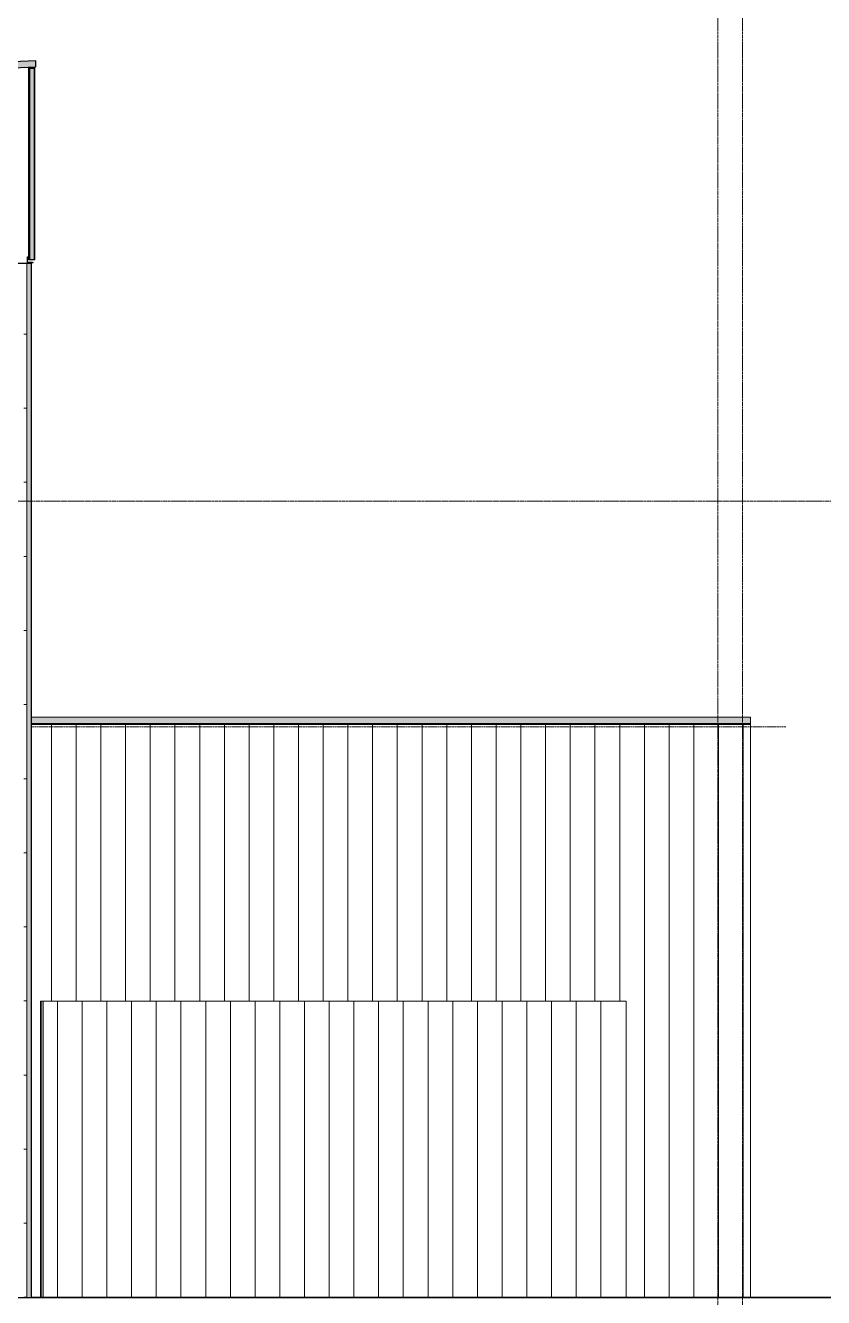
# Model space of a CAD drawing. Header units: inches. Extents: x -23227 to -2744, y -314 to 853.
# Drawn here: x -9016.4 to -8758, y 0 to 412.1 of the extents above; entities that cross this region are included whole.
import ezdxf

# ---------------------------------------------------------------- set-up
doc = ezdxf.new("R2010")
doc.units = ezdxf.units.IN
doc.header["$MEASUREMENT"] = 0
for name, pattern in [('Dash', [0.25, 0.125, -0.125]), ('Grid Line 1_2_', [0.875, 0.5, -0.125, 0.125, -0.125]), ('Grid Line 1_2__2_', [0.875, 0.5, -0.125, 0.125, -0.125]), ('Hidden 1_8_', [0.1875, 0.125, -0.0625])]:
    doc.linetypes.add(name, pattern=pattern)
for name, color, linetype, lineweight in [('A-DETL', 90, 'Continuous', 9), ('A-FLOR-LEVL', 51, 'Continuous', 9), ('A-GLAZ-CWMG', 51, 'Continuous', 9), ('A-ROOF', 132, 'Continuous', 9), ('A-WALL', 113, 'Continuous', 9), ('A-WALL-PATT', 111, 'Continuous', 25), ('C-TOPO', 7, 'Continuous', 9), ('L-SITE-WALL', 31, 'Continuous', 9), ('S-BEAM', 12, 'Continuous', 9), ('S-COLS', 52, 'Continuous', 9), ('S-GRID', 1, 'Continuous', 9)]:
    doc.layers.add(name, color=color, linetype=linetype, lineweight=lineweight)
pattern_1 = [(90, (-21143.99, 0), (-8, 5e-16), [])]
pattern_2 = [(0, (-21606.148, 72.082), (0, 24), []), (90, (-21606.148, 72.082), (-24, 1e-15), [])]

# ---------------------------------------------------------------- blocks, each defined once
blk = doc.blocks.new('Locker Rooms and Restrooms_rvt-4-Section 16')
at = {"layer": 'A-FLOR-LEVL', "linetype": 'Grid Line 1_2__2_'}
blk.add_line((-23227.37, 0), (-20361.6, 0), dxfattribs=at)
blk = doc.blocks.new('Rectangular Mullion - Profile_Polycarbonate_Upper and left-1149837-Section 16')
at = {"layer": 'A-GLAZ-CWMG'}
blk.add_hatch(color=256, dxfattribs=at).paths.add_polyline_path([(-21122.85, 394.61), (-21122.79, 394.68), (-21122.79, 398.17), (-21120.78, 398.17), (-21120.72, 398.24), (-21122.85, 398.24)], flags=0)
at = {"layer": 'A-GLAZ-CWMG', "lineweight": 13}
for p, q in [((-21120.72, 398.24), (-21122.85, 398.24)), ((-21122.85, 398.24), (-21122.85, 394.61)), ((-21122.79, 394.68), (-21122.79, 398.17)), ((-21122.79, 398.17), (-21120.78, 398.17)), ((-21120.78, 398.17), (-21120.78, 395.46)), ((-21120.72, 395.4), (-21120.72, 398.24)), ((-21122.85, 394.61), (-21122.49, 394.61)), ((-21122.56, 394.68), (-21122.79, 394.68)), ((-21122.49, 394.86), (-21122.56, 394.86)), ((-21122.56, 394.86), (-21122.56, 394.68)), ((-21122.49, 394.61), (-21122.49, 394.86)), ((-21120.78, 395.46), (-21120.85, 395.46)), ((-21120.85, 395.46), (-21120.85, 395.4)), ((-21120.85, 395.4), (-21120.72, 395.4))]:
    blk.add_line(p, q, dxfattribs=at)
blk = doc.blocks.new('Rectangular Mullion - Profile_Polycarbonate_Lower-1149838-Section 16')
at = {"layer": 'A-GLAZ-CWMG'}
blk.add_hatch(color=256, dxfattribs=at).paths.add_polyline_path([(-21122.85, 336.19), (-21120.72, 336.19), (-21120.78, 336.25), (-21122.79, 336.25), (-21122.85, 338.43)], flags=0)
at = {"layer": 'A-GLAZ-CWMG', "lineweight": 13}
for p, q in [((-21122.49, 338.43), (-21122.85, 338.43)), ((-21122.85, 338.43), (-21122.85, 336.19)), ((-21122.79, 336.25), (-21122.79, 338.37)), ((-21122.79, 338.37), (-21122.56, 338.37)), ((-21122.56, 338.37), (-21122.56, 338.18)), ((-21122.56, 338.18), (-21122.49, 338.18)), ((-21122.49, 338.18), (-21122.49, 338.43)), ((-21122.85, 336.19), (-21120.72, 336.19)), ((-21120.78, 336.25), (-21122.79, 336.25)), ((-21120.72, 337.64), (-21120.85, 337.64)), ((-21120.85, 337.64), (-21120.85, 337.58)), ((-21120.85, 337.58), (-21120.78, 337.58)), ((-21120.78, 337.58), (-21120.78, 336.25)), ((-21120.72, 336.19), (-21120.72, 337.64))]:
    blk.add_line(p, q, dxfattribs=at)
blk = doc.blocks.new('Rectangular Mullion - Profile_Polycarbonate_Upper and left-1189992-Section 16')
at = {"layer": 'A-GLAZ-CWMG'}
for points in [[(-21122.79, 336.25), (-21122.49, 336.25), (-21122.49, 398.17), (-21122.79, 398.17), (-21122.79, 338.25)], [(-21120.92, 336.25), (-21120.92, 398.17), (-21122.49, 398.17), (-21122.49, 336.25)], [(-21122.49, 336.25), (-21122.49, 336.25), (-21122.49, 336.54)], [(-21120.92, 336.25), (-21120.85, 336.31), (-21120.92, 336.39)]]:
    blk.add_hatch(color=256, dxfattribs=at).paths.add_polyline_path(points, flags=0)
for p, q in [((-21122.49, 398.17), (-21122.49, 336.25)), ((-21120.85, 398.17), (-21120.85, 336.25)), ((-21122.85, 394.61), (-21122.85, 338.43)), ((-21120.72, 395.4), (-21120.72, 337.64))]:
    blk.add_line(p, q, dxfattribs=at)
blk = doc.blocks.new('HSS-Hollow Structural Section-Column - HSS4X4X1_4-1001889-Section 16')
at = {"layer": 'S-COLS'}
for points in [[(-21118.69, 0), (-21118.46, 0), (-21118.46, 96), (-21118.93, 96), (-21118.87, 0)], [(-21118.05, 0), (-21118.05, 96), (-21118.46, 96), (-21118.46, 0)]]:
    blk.add_hatch(color=256, dxfattribs=at).paths.add_polyline_path(points, flags=0)
for p, q in [((-21118.93, 96), (-21118.93, 0)), ((-21118.46, 96), (-21118.93, 96)), ((-21118.05, 96), (-21118.46, 96))]:
    blk.add_line(p, q, dxfattribs=at)
at = {"layer": 'S-COLS', "linetype": 'Hidden 1_8_'}
blk.add_line((-21118.69, 0), (-21118.69, 96), dxfattribs=at)
blk = doc.blocks.new('L-Angle - L2X2X3_16-1162514-Section 16')
at = {"layer": 'S-BEAM', "lineweight": 15}
for p, q in [((-21123.3, 337.18), (-21123.3, 335.18)), ((-21123.3, 335.18), (-21121.3, 335.18)), ((-21123.12, 335.56), (-21123.12, 336.99)), ((-21121.49, 335.37), (-21122.93, 335.37))]:
    blk.add_line(p, q, dxfattribs=at)
for centre, start, end in [((-21123.3, 336.99), 0, 90), ((-21122.93, 335.56), 180, 270), ((-21121.49, 335.18), 0, 90)]:
    blk.add_arc(centre, 0.188, start, end, dxfattribs=at)

msp = doc.modelspace()

# ---------------------------------------------------------------- hatches: boundary and pattern name
at = {"layer": 'A-ROOF'}
msp.add_hatch(color=256, dxfattribs=at).paths.add_polyline_path([(-10328.4112, 343.84174), (-9013.06037, 398.64803), (-9013.06037, 400.64976), (-10328.4112, 345.84348)], flags=0)
at = {"layer": 'A-ROOF', "lineweight": 5}
h = msp.add_hatch(color=256, dxfattribs=at)
h.paths.add_polyline_path([(-10700.9102, 153.46484), (-10691.2227, 153.86849), (-10691.2227, 155.35156), (-10700.9102, 154.94791)], flags=0)
h.paths.add_polyline_path([(-8947.57499, 185.60156), (-8781.6602, 185.60156), (-8781.6602, 186), (-9014.4102, 185.91402), (-9014.4102, 185.60156), (-8989.81424, 185.60156)], flags=0)
h.paths.add_polyline_path([(-10330.97033, 186.22656), (-10265.4102, 186.22656), (-10265.4102, 186.71875), (-10339.2852, 186.71875), (-10339.2852, 186.22656), (-10335.81205, 186.22656)], flags=0)
msp.add_hatch(color=256, dxfattribs=at).paths.add_polyline_path([(-8781.6602, 186), (-8781.6602, 188.00173), (-9014.4102, 188.00173), (-9014.4102, 186), (-8912.34674, 186)], flags=0)
at = {"layer": 'A-WALL-PATT', "lineweight": 9, "transparency": 33554649}
msp.add_hatch(color=256, dxfattribs=at).paths.add_polyline_path([(-9015.10183, 336.25036), (-9013.52703, 336.25036), (-9013.52703, 398.17296), (-9015.10183, 398.17296), (-9015.10183, 384.00136)], flags=0)
at = {"layer": 'A-WALL-PATT', "lineweight": 9}
h = msp.add_hatch(dxfattribs=at)
h.set_pattern_fill('FP_34', color=256, style=0, pattern_type=2)
h.set_pattern_definition(pattern_2)
h.paths.add_polyline_path([(-9016.9102, 146.25), (-9015.9102, 146.25), (-9015.9102, 335), (-9016.9102, 335), (-9016.9102, 162.32936)], flags=0)
h = msp.add_hatch(dxfattribs=at)
h.set_pattern_fill('FP_33', color=256, style=0, pattern_type=2)
h.set_pattern_definition(pattern_1)
h.paths.add_polyline_path([(-9014.4102, 0), (-9011.5352, 0), (-9011.47277, 96), (-8821.9102, 96), (-8821.9102, 0), (-8792.9102, 0), (-8792.9102, 185.60156), (-9014.4102, 185.60156), (-9014.4102, 1.11336)], flags=0)
h = msp.add_hatch(dxfattribs=at)
h.set_pattern_fill('FP_33', color=256, style=0, pattern_type=2)
h.set_pattern_definition(pattern_1)
h.paths.add_polyline_path([(-8781.6602, 0), (-8781.6602, 185.60156), (-8792.9102, 185.60156), (-8792.9102, 0)], flags=0)
h = msp.add_hatch(dxfattribs=at)
h.set_pattern_fill('FP_34', color=256, style=0, pattern_type=2)
h.set_pattern_definition(pattern_2)
h.paths.add_polyline_path([(-9015.9102, 0), (-9015.9102, 146.25), (-9016.9102, 146.25), (-9016.9102, 0)], flags=0)
h = msp.add_hatch(dxfattribs=at)
h.set_pattern_fill('FP_36', color=256, style=0, pattern_type=2)
h.set_pattern_definition([(90, (-21118.053, 0), (-8, 5e-16), [])])
h.paths.add_polyline_path([(-9010.6602, 0), (-8823.4102, 0), (-8823.4102, 96), (-9010.6602, 96), (-9010.6602, 1.11336)], flags=0)
at = {"layer": 'L-SITE-WALL'}
for points in [[(-9015.9102, 146.25), (-9014.4102, 146.25), (-9014.4102, 335), (-9015.9102, 335), (-9015.9102, 162.32936)], [(-9014.4102, 0), (-9014.4102, 146.25), (-9015.9102, 146.25), (-9015.9102, 0)]]:
    msp.add_hatch(color=256, dxfattribs=at).paths.add_polyline_path(points, flags=0)

# ---------------------------------------------------------------- linework, layer by layer
at = {"layer": 'A-DETL', "linetype": 'Dash'}
msp.add_line((-8770.14346, 184.91319), (-9014.4102, 184.91319), dxfattribs=at)
at = {"layer": 'A-FLOR-LEVL', "linetype": 'Grid Line 1_2_'}
for p, q in [((-11119.97849, 258), (-8254.20822, 258)), ((-11119.97849, 0), (-8254.20822, 0))]:
    msp.add_line(p, q, dxfattribs=at)
at = {"layer": 'A-ROOF', "lineweight": 25}
for p, q in [((-9013.06037, 400.64976), (-10328.4112, 345.84348)), ((-9013.06037, 398.64803), (-9013.06037, 400.64976)), ((-10328.4112, 343.84174), (-9013.06037, 398.64803))]:
    msp.add_line(p, q, dxfattribs=at)
at = {"layer": 'A-ROOF'}
for p, q in [((-9014.4102, 188.00173), (-8781.6602, 188.00173)), ((-8781.6602, 186), (-9014.4102, 186)), ((-8781.6602, 188.00173), (-8781.6602, 185.60156))]:
    msp.add_line(p, q, dxfattribs=at)
at = {"layer": 'A-WALL', "lineweight": 25}
for p, q in [((-9013.52703, 398.17296), (-9015.10183, 398.17296)), ((-9015.10183, 398.17296), (-9015.10183, 336.25036)), ((-9013.52703, 336.25036), (-9013.52703, 398.17296)), ((-9015.10183, 336.25036), (-9013.52703, 336.25036))]:
    msp.add_line(p, q, dxfattribs=at)
at = {"layer": 'A-WALL'}
msp.add_line((-9015.9102, 0), (-9015.9102, 335), dxfattribs=at)
at = {"layer": 'C-TOPO', "lineweight": 35}
msp.add_line((-9014.4102, 0), (-8447.54174, 0), dxfattribs=at)
at = {"layer": 'C-TOPO'}
msp.add_line((-8447.54174, 0), (-9014.4102, 0), dxfattribs=at)
at = {"layer": 'L-SITE-WALL', "lineweight": 25}
for p, q in [((-9014.4102, 335), (-9026.9102, 335)), ((-9014.4102, 0), (-9014.4102, 335)), ((-9027.0352, 0), (-9014.4102, 0))]:
    msp.add_line(p, q, dxfattribs=at)
at = {"layer": 'L-SITE-WALL'}
for p, q in [((-8781.6602, 185.60156), (-9014.4102, 185.60156)), ((-8781.6602, 185.60156), (-8781.6602, 0)), ((-8821.9102, 96), (-9010.6602, 96)), ((-9010.6602, 96), (-9010.6602, 0)), ((-8821.9102, 96), (-8821.9102, 0))]:
    msp.add_line(p, q, dxfattribs=at)
at = {"layer": 'S-GRID', "linetype": 'Grid Line 1_2_'}
for p, q in [((-8792.1602, -293.03588), (-8792.1602, 738.65708)), ((-8784.1602, -293.03588), (-8784.1602, 738.65708))]:
    msp.add_line(p, q, dxfattribs=at)

# ---------------------------------------------------------------- block references
at = {"layer": 'A-GLAZ-CWMG'}
for name in ['Rectangular Mullion - Profile_Polycarbonate_Upper and left-1149837-Section 16', 'Rectangular Mullion - Profile_Polycarbonate_Upper and left-1189992-Section 16', 'Rectangular Mullion - Profile_Polycarbonate_Lower-1149838-Section 16']:
    msp.add_blockref(name, (12107.39261, 0), dxfattribs=at)
at = {"layer": 'S-BEAM'}
msp.add_blockref('L-Angle - L2X2X3_16-1162514-Section 16', (12107.39261, 0), dxfattribs=at)
at = {"layer": 'S-COLS'}
msp.add_blockref('HSS-Hollow Structural Section-Column - HSS4X4X1_4-1001889-Section 16', (12107.39261, 0), dxfattribs=at)

# ---------------------------------------------------------------- next in the draw order: block references
at = {"color": 130, "lineweight": 5}
msp.add_blockref('Locker Rooms and Restrooms_rvt-4-Section 16', (12107.39261, 0), dxfattribs=at)

doc.saveas('drawing.dxf')
